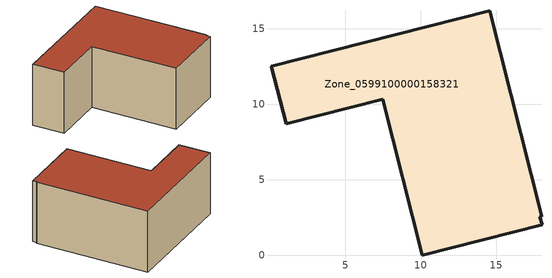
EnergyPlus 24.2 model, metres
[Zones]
Zone_0599100000158321
 floor ground (C_G): 1.08,8.7 0.07,12.51 14.56,16.16 17.98,2.58 17.88,2.52 18.01,2 10.09,0 7.48,10.31 z0
 wall outside (C_F): 0.07,12.51 1.08,8.7 7.48,10.31 10.09,0 18.01,2 17.88,2.52 17.98,2.58 14.56,16.16 0.07,12.51 z0:7.78
 roof outside (C_R): 17.98,2.58 14.56,16.16 0.07,12.51 1.08,8.7 7.48,10.31 10.09,0 18.01,2 17.88,2.52 z7.78
[BUILDING]
Pand.0599100000158321: North Axis=0; Terrain=City; Loads Convergence Tolerance Value=0.04; Temperature Convergence Tolerance Value=0.4; Solar Distribution=FullExterior; Maximum Number of Warmup Days=25; Minimum Number of Warmup Days=1
[Site:Location]
Rotterdam.The.Hague.AP_ZH_NLD Design_Conditions: Latitude=51.96; Longitude=4.45; Time Zone=1; Elevation=-4.5
[SITE:GROUNDTEMPERATURE:BUILDINGSURFACE]
18, 18, 18, 18, 18, 18, 18, 18, 18, 18, 18, 18
[MATERIAL] Thermal Absorptance=0.9; Solar Absorptance=0.7; Visible Absorptance=0.7
Name | Roughness | Thickness | Conductivity | Density | Specific Heat
G.D.1965-1974 | MediumSmooth | 0.15 | 0.882353 | 540 | 1210
F.D.1965-1974 | Rough | 0.3 | 0.697674 | 1920 | 840
R.D.1965-1974 | MediumRough | 0.2 | 0.232558 | 1500 | 1000
[CONSTRUCTION]
C_G: G.D.1965-1974
C_F: F.D.1965-1974
C_R: R.D.1965-1974
[ZONE]
Zone_0599100000158321: Type=1; Multiplier=1; Ceiling Height=Autocalculate; Volume=Autocalculate; Floor Area=autocalculate; Part of Total Floor Area=Yes
[ZONEINFILTRATION:DESIGNFLOWRATE]
Infil_Zone_0599100000158321: Zone or ZoneList or Space or SpaceList=Zone_0599100000158321; Schedule=AlwaysOn; Design Flow Rate Calculation Method=Flow/Area; Flow Rate per Floor Area=0.0042; Constant Term Coefficient=1; Temperature Term Coefficient=0; Velocity Term Coefficient=0; Velocity Squared Term Coefficient=0
[HVACTEMPLATE:ZONE:IDEALLOADSAIRSYSTEM]
Zone_0599100000158321: Maximum Heating Supply Air Temperature=50; Minimum Cooling Supply Air Temperature=13; Maximum Heating Supply Air Humidity Ratio=0.0156; Minimum Cooling Supply Air Humidity Ratio=0.0077; Heating Limit=NoLimit; Cooling Limit=NoLimit; Dehumidification Control Type=ConstantSensibleHeatRatio; Cooling Sensible Heat Ratio=0.7; Dehumidification Setpoint=60; Humidification Control Type=None; Humidification Setpoint=30; Outdoor Air Method=None; Outdoor Air Flow Rate per Person=0.00944; Outdoor Air Flow Rate per Zone Floor Area=0; Outdoor Air Flow Rate per Zone=0; Demand Controlled Ventilation Type=None; Outdoor Air Economizer Type=NoEconomizer; Heat Recovery Type=None; Sensible Heat Recovery Effectiveness=0.7; Latent Heat Recovery Effectiveness=0.65
[ZONECONTROL:THERMOSTAT]
ThermostatControl_Zone_0599100000158321: Zone or ZoneList=Zone_0599100000158321; Control Type Schedule=DualSetpointControlType; Control 1=Thermostat_Zone_0599100000158321; Temperature Difference Between Cutout And Setpoint=0
[THERMOSTATSETPOINT:DUALSETPOINT]
Thermostat_Zone_0599100000158321: Heating Setpoint Temperature Schedule=HeatingSetpoint_Zone_0599100000158321; Cooling Setpoint Temperature Schedule=CoolingSetpoint_Zone_0599100000158321
[SCHEDULE:COMPACT]
HeatingSetpoint_Zone_0599100000158321: Through: 12/31, For: AllDays, Until: 24:00, 21
CoolingSetpoint_Zone_0599100000158321: Through: 12/31, For: AllDays, Until: 24:00, 24
DualSetpointControlType: Through: 12/31, For: AllDays, Until: 24:00, 4
AlwaysOn: Through: 12/31, For: AllDays, Until: 24:00, 1
